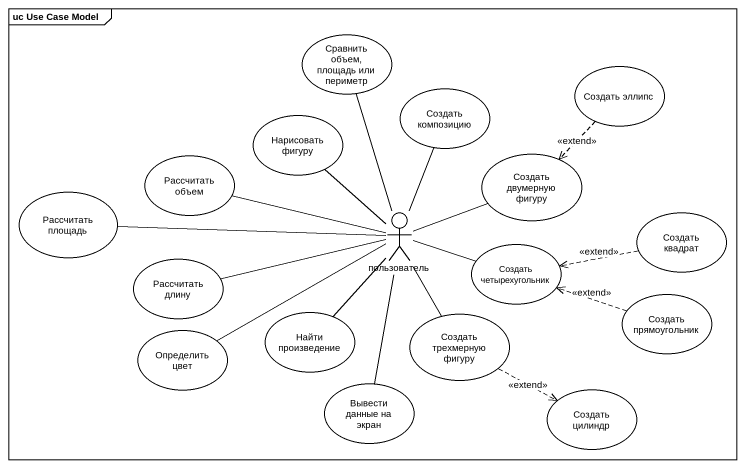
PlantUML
@startuml
mainframe uc Use Case Model
usecase "Сравнить объем, площадь или периметр" as Сравнить_объем_площадь_или
usecase "Создать композицию" as Создать_композицию
usecase "Создать эллипс" as Создать_эллипс
usecase "Нарисовать фигуру" as Нарисовать_фигуру
usecase "Рассчитать объем" as Рассчитать_объем
usecase "Создать двумерную фигуру" as Создать_двумерную_фигуру
usecase "Рассчитать площадь" as Рассчитать_площадь
actor пользователь
usecase "Создать квадрат" as Создать_квадрат
usecase "Рассчитать длину" as Рассчитать_длину
usecase "Создать четырехугольник" as Создать_четырехугольник
usecase "Найти произведение" as Найти_произведение
usecase "Создать трехмерную фигуру" as Создать_трехмерную_фигуру
usecase "Создать прямоугольник" as Создать_прямоугольник
usecase "Определить цвет" as Определить_цвет
usecase "Вывести данные на экран" as Вывести_данные_на_экран
usecase "Создать цилиндр" as Создать_цилиндр
Создать_эллипс ..> Создать_двумерную_фигуру : <<extend>>
Нарисовать_фигуру -- пользователь
Рассчитать_объем -right- пользователь
Рассчитать_площадь -right- пользователь
пользователь -up- Сравнить_объем_площадь_или
пользователь -up- Создать_композицию
пользователь -right- Создать_двумерную_фигуру
пользователь -right- Создать_четырехугольник
пользователь -- Создать_трехмерную_фигуру
пользователь -- Вывести_данные_на_экран
Создать_квадрат .left.> Создать_четырехугольник : <<extend>>
Рассчитать_длину -right- пользователь
Найти_произведение -up- пользователь
Создать_трехмерную_фигуру .right.> Создать_цилиндр : <<extend>>
Создать_прямоугольник .left.> Создать_четырехугольник : <<extend>>
Определить_цвет -right- пользователь
@enduml
